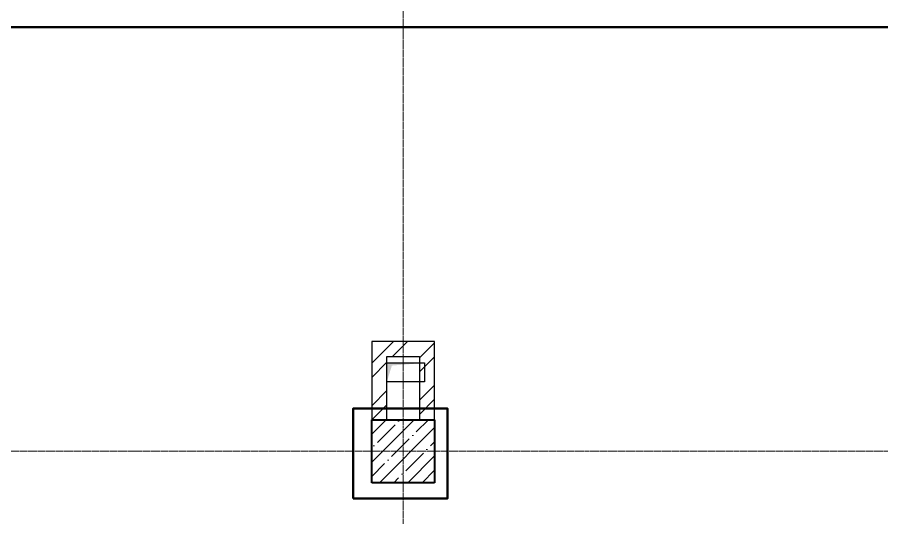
# Model space of a CAD drawing. Header units: millimetres. Extents: x -7155 to 483283, y -227682 to 148426.
# Drawn here: x 30536 to 37400, y 95772 to 99742 of the extents above; entities that cross this region are included whole.
import ezdxf

# ---------------------------------------------------------------- set-up
doc = ezdxf.new("R2010")
doc.units = ezdxf.units.MM
doc.linetypes.add('CENTER2', pattern=[28.575, 19.05, -3.175, 3.175, -3.175])
doc.linetypes.add('HIDDEN2', pattern=[4.7625, 3.175, -1.5875])
for name, color, linetype, lineweight in [('АР_Колонны', 70, 'Continuous', 30), ('АР_Стены ЖБ', 7, 'Continuous', 30), ('АР_Стены кирпич', 32, 'Continuous', 25), ('АР_Штриховка', 8, 'Continuous', 0)]:
    doc.layers.add(name, color=color, linetype=linetype, lineweight=lineweight)
doc.layers.add('АР_Оси_РД_100', color=7, linetype='Continuous', lineweight=0, true_color=0x525252)
doc.layers.add('РД_Оси_100', color=7, linetype='Continuous', lineweight=0, true_color=0x525252)

# ---------------------------------------------------------------- blocks, each defined once
blk = doc.blocks.new('СОШ_2200_АР_ОСИ_М100_28.05.24')
at = {"layer": 'АР_Оси_РД_100', "linetype": 'CENTER2'}
blk.add_line((-5954.958, 96300), (119910, 96300), dxfattribs=at)
blk.add_lwpolyline([(33600, 139938.679), (33600, -6155)], dxfattribs=at)

msp = doc.modelspace()

# ---------------------------------------------------------------- hatches: boundary and pattern name
at = {"layer": 'АР_Штриховка', "linetype": 'Continuous', "lineweight": 0, "true_color": 0x000000}
h = msp.add_hatch(dxfattribs=at)
h.set_pattern_fill('ANSI32', color=18, scale=25, style=0)
h.paths.add_polyline_path([(33350, 97170), (33470, 97050), (33730, 97050), (33850, 97170)], flags=0)
h = msp.add_hatch(dxfattribs=at)
h.set_pattern_fill('ANSI32', color=18, scale=25, angle=1.3e-14, style=0)
h.paths.add_polyline_path([(33350, 96550), (33470, 96550), (33470, 97050), (33350, 97170)], flags=0)
h = msp.add_hatch(dxfattribs=at)
h.set_pattern_fill('ANSI32', color=18, scale=25, angle=-360, style=0)
h.paths.add_polyline_path([(33850, 97170), (33730, 97050), (33730, 96550), (33850, 96550)], flags=0)
at = {"layer": 'АР_Штриховка', "linetype": 'Continuous', "lineweight": 5, "true_color": 0x000000}
h = msp.add_hatch(dxfattribs=at)
h.set_pattern_fill('ANSI35', color=18, scale=25, style=0)
h.paths.add_polyline_path([(33850, 96550), (33850, 96050), (33350, 96050), (33350, 96550)], flags=0)

# ---------------------------------------------------------------- linework, layer by layer
at = {"color": 18, "linetype": 'Continuous', "true_color": 0x000000}
for p, q in [((33470, 96850), (33470, 97000)), ((33470, 97000), (33770, 97000)), ((33770, 97000), (33770, 96850)), ((33770, 96850), (33470, 96850))]:
    msp.add_line(p, q, dxfattribs=at)
at = {"color": 1, "lineweight": 50}
msp.add_lwpolyline([(29275, 90117.6), (29275, 99663), (44686.9, 99663), (44686.9, 90117.6)], dxfattribs=at)
msp.add_lwpolyline([(33202, 95926), (33953, 95926), (33953, 96638), (33202, 96638)], close=True, dxfattribs=at)
at = {"color": 18, "linetype": 'Continuous', "true_color": 0x000000}
msp.add_solid([(33470, 96850), (33470, 97000), (33510.4, 96979.5), (33770, 97000)], dxfattribs=at)
at = {"layer": 'АР_Колонны', "color": 18, "linetype": 'HIDDEN2', "lineweight": 25, "true_color": 0x000000}
for p, q in [((33350, 96550), (33850, 96550)), ((33350, 96050), (33350, 96550)), ((33850, 96550), (33850, 96050)), ((33850, 96050), (33350, 96050))]:
    msp.add_line(p, q, dxfattribs=at)
at = {"layer": 'АР_Колонны', "color": 18, "linetype": 'Continuous', "lineweight": 30, "true_color": 0x000000}
for p, q in [((33350, 96550), (33350, 96050)), ((33850, 96550), (33350, 96550)), ((33850, 96050), (33850, 96550)), ((33350, 96050), (33850, 96050))]:
    msp.add_line(p, q, dxfattribs=at)
at = {"layer": 'АР_Стены ЖБ', "color": 18, "linetype": 'Continuous', "lineweight": 40, "true_color": 0x000000}
for p, q in [((33350, 96050), (33350, 96550)), ((33350, 96550), (33850, 96550)), ((33850, 96550), (33850, 96050)), ((33850, 96050), (33350, 96050))]:
    msp.add_line(p, q, dxfattribs=at)
at = {"layer": 'АР_Стены кирпич', "color": 18, "linetype": 'Continuous', "lineweight": 25, "true_color": 0x000000}
for p, q in [((33850, 97170), (33350, 97170)), ((33350, 97170), (33350, 96550)), ((33850, 96550), (33850, 97170)), ((33470, 97050), (33730, 97050)), ((33470, 96550), (33470, 97050)), ((33730, 97050), (33730, 96550)), ((33350, 96550), (33470, 96550)), ((33730, 96550), (33850, 96550))]:
    msp.add_line(p, q, dxfattribs=at)

# ---------------------------------------------------------------- block references
at = {"layer": 'РД_Оси_100'}
msp.add_blockref('СОШ_2200_АР_ОСИ_М100_28.05.24', (0, 0), dxfattribs=at)

doc.saveas('drawing.dxf')
